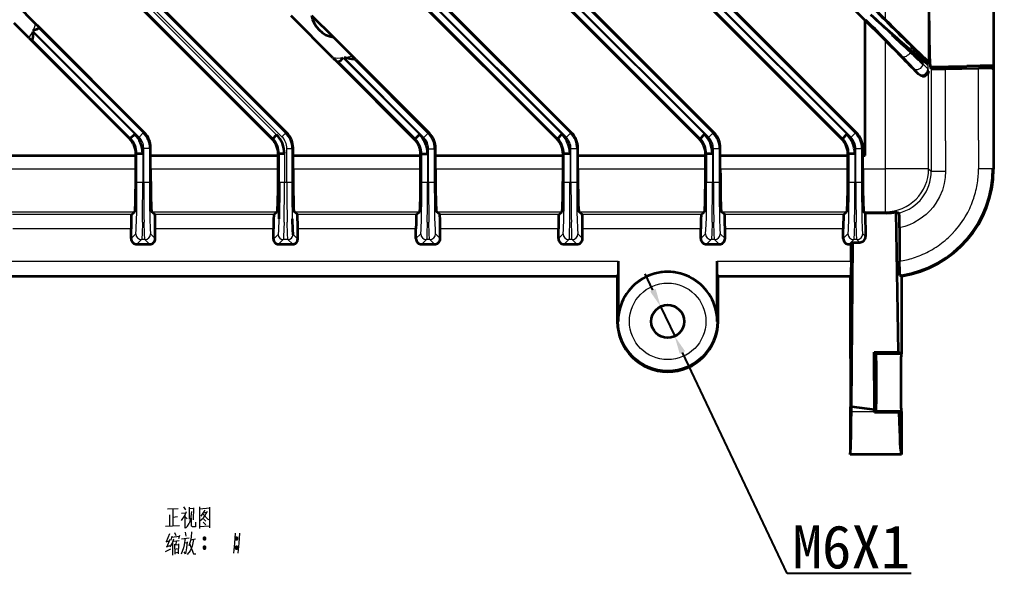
# Model space of a CAD drawing. Header units: millimetres. Extents: x -2350 to -557, y -483 to 312.
# Drawn here: x -2083.8 to -1948.4, y -155.7 to -78.4 of the extents above; entities that cross this region are included whole.
import ezdxf

# ---------------------------------------------------------------- set-up
doc = ezdxf.new("R2010")
doc.units = ezdxf.units.MM
doc.header["$LTSCALE"] = 0.5
doc.header["$PDSIZE"] = -1
doc.layers.get('0').update_dxf_attribs({"lineweight": 0})
doc.styles.get("Standard").update_dxf_attribs({"font": ''})
doc.styles.get('Standard').set_extended_font_data('FangSong_GB2312')
doc.dimstyles.new('副本ISO-25', dxfattribs={"dimtxt": 6, "dimasz": 2.5, "dimexe": 1.25, "dimexo": 0.625, "dimtad": 1, "dimtoh": 1, "dimdec": 1, "dimzin": 0, "dimdsep": 46, "dimtxsty": 'Standard', "dimcen": 0, "dimdle": 5, "dimclrd": 1, "dimclre": 1, "dimadec": 0, "dimazin": 0, "dimtfac": 1, "dimtdec": 1, "dimtmove": 0, "dimatfit": 3, "dimfxl": 0, "dimlwd": 25, "dimlwe": 25, "dimarcsym": 0})

# ---------------------------------------------------------------- blocks, each defined once
blk = doc.blocks.new('*D253')
at = {"color": 1, "lineweight": 25}
for p, q in [((-1995.76, -116.03), (-1996.83, -113.77)), ((-1994.69, -118.29), (-1992.73, -122.43)), ((-1977.09, -155.39), (-1991.65, -124.69)), ((-1959.87, -155.39), (-1977.09, -155.39))]:
    blk.add_line(p, q, dxfattribs=at)
at = {"color": 1}
for points in [[(-1996.14, -116.21), (-1995.38, -115.85), (-1994.69, -118.29)], [(-1991.28, -124.51), (-1992.03, -124.87), (-1992.73, -122.43)]]:
    blk.add_solid(points, dxfattribs=at)
at = {"layer": 'Defpoints', "color": 0}
for p in [(-1994.69, -118.29), (-1992.73, -122.43)]:
    blk.add_point(p, dxfattribs=at)
at = {"color": 0, "insert": (-1968.17, -151.73), "char_height": 6, "attachment_point": 5}
blk.add_mtext('M6X1', dxfattribs=at)

msp = doc.modelspace()

# ---------------------------------------------------------------- linework, layer by layer
at = {"color": 7, "lineweight": 35}
for p, q in [((-2048.728, -94.999), (-2161.581, 17.853)), ((-2159.738, 18.927), (-2046.665, -94.145)), ((-2007.065, -94.145), (-2119.492, 18.281)), ((-1967.465, -94.145), (-2079.892, 18.281)), ((-2009.128, -94.999), (-2121.555, 17.427)), ((-1969.528, -94.999), (-2081.955, 17.427)), ((-2080.758, -0.653), (-1987.265, -94.145)), ((-1989.328, -94.999), (-2081.492, -2.835)), ((-1978.553, -63.319), (-1963.426, -78.446)), ((-1963.426, -81.351), (-1979.196, -65.58)), ((-2066.465, -94.108), (-2081.038, -79.535)), ((-1968.158, -132.205), (-1967.972, -109.387)), ((-2126.708, -114.059), (-2000.708, -114.059))]:
    msp.add_line(p, q, dxfattribs=at)
at = {"color": 7, "lineweight": 13}
for p, q in [((-2048.562, -94.93), (-2161.389, 17.896)), ((-2160.894, 18.391), (-2048.068, -94.435)), ((-2047.326, -94.709), (-2160.36, 18.325)), ((-2159.865, 18.82), (-2046.831, -94.214)), ((-2120.825, 18.061), (-2008.399, -94.366)), ((-2007.795, -94.778), (-2120.221, 17.648)), ((-2119.655, 18.213), (-2007.229, -94.213)), ((-2081.225, 18.061), (-1968.799, -94.366)), ((-1968.195, -94.778), (-2080.621, 17.648)), ((-2080.055, 18.213), (-1967.629, -94.213)), ((-2008.965, -94.931), (-2121.391, 17.495)), ((-1969.365, -94.931), (-2081.791, 17.495)), ((-1987.995, -94.778), (-2081.565, -1.208)), ((-2080.934, -0.709), (-1987.429, -94.213)), ((-2081.608, -1.357), (-1988.599, -94.366)), ((-1989.165, -94.931), (-2081.536, -2.56)), ((-2081.226, -79.579), (-2066.629, -94.175)), ((-2082.004, -80.124), (-2067.799, -94.329)), ((-2067.195, -94.741), (-2081.942, -79.994)), ((-2126.83, -111.971), (-2000.586, -111.971)), ((-2126.796, -113.971), (-2000.62, -113.971))]:
    msp.add_line(p, q, dxfattribs=at)
at = {"color": 7, "lineweight": 13, "ltscale": 0.422377}
msp.add_line((-1963.426, -78.446), (-1963.426, -61.551), dxfattribs=at)
at = {"color": 7, "lineweight": 13, "ltscale": 0.468751}
msp.add_line((-1957.426, -84.587), (-1957.426, -65.837), dxfattribs=at)
at = {"color": 7, "lineweight": 35, "ltscale": 0.286425}
msp.add_line((-1948.408, -73.359), (-1948.408, -84.816), dxfattribs=at)
at = {"color": 7, "lineweight": 35, "ltscale": 0.095832}
msp.add_line((-2084.284, -76.289), (-2081.574, -78.999), dxfattribs=at)
at = {"color": 7, "lineweight": 35, "ltscale": 0.20556}
msp.add_line((-2040.235, -83.73), (-2046.049, -77.916), dxfattribs=at)
at = {"color": 7, "lineweight": 35, "ltscale": 0.107721}
msp.add_line((-2043.207, -77.841), (-2040.16, -80.888), dxfattribs=at)
at = {"color": 7, "lineweight": 35, "ltscale": 0.469762}
msp.add_line((-1966.258, -97.309), (-1966.258, -78.518), dxfattribs=at)
at = {"color": 7, "lineweight": 35, "ltscale": 0.072687}
msp.add_line((-2082.51, -80.98), (-2084.566, -78.924), dxfattribs=at)
at = {"color": 7, "lineweight": 35, "ltscale": 0.014179}
msp.add_line((-2081.173, -79.4), (-2081.574, -78.999), dxfattribs=at)
at = {"color": 7, "lineweight": 35, "ltscale": 0.004828}
msp.add_line((-2081.226, -79.579), (-2081.038, -79.535), dxfattribs=at)
at = {"color": 7, "lineweight": 35, "ltscale": 0.004771}
msp.add_line((-2081.038, -79.535), (-2081.173, -79.4), dxfattribs=at)
at = {"color": 7, "lineweight": 35, "ltscale": 0.012676}
msp.add_line((-2082.51, -80.98), (-2082.152, -81.339), dxfattribs=at)
at = {"color": 7, "lineweight": 35, "ltscale": 0.00636}
msp.add_line((-2082.052, -81.207), (-2082.03, -81.461), dxfattribs=at)
at = {"color": 7, "lineweight": 13, "ltscale": 0.483911}
msp.add_line((-2068.365, -94.894), (-2082.052, -81.207), dxfattribs=at)
at = {"color": 7, "lineweight": 35, "ltscale": 0.090963}
msp.add_line((-2040.16, -80.888), (-2037.587, -83.46), dxfattribs=at)
at = {"color": 7, "lineweight": 35, "ltscale": 0.004316}
msp.add_line((-2082.152, -81.339), (-2082.03, -81.461), dxfattribs=at)
at = {"color": 7, "lineweight": 35, "ltscale": 0.477349}
msp.add_line((-2068.528, -94.962), (-2082.03, -81.461), dxfattribs=at)
at = {"color": 7, "lineweight": 13, "ltscale": 0.444762}
msp.add_line((-1963.426, -99.141), (-1963.426, -81.351), dxfattribs=at)
at = {"color": 7, "lineweight": 35, "ltscale": 0.018866}
msp.add_line((-2040.235, -83.73), (-2039.701, -84.264), dxfattribs=at)
at = {"color": 7, "lineweight": 13, "ltscale": 0.377381}
msp.add_line((-2038.873, -83.729), (-2028.199, -94.403), dxfattribs=at)
at = {"color": 7, "lineweight": 13, "ltscale": 0.392678}
msp.add_line((-2027.595, -94.815), (-2038.701, -83.709), dxfattribs=at)
at = {"color": 7, "lineweight": 35, "ltscale": 0.013946}
msp.add_line((-2037.192, -83.855), (-2037.587, -83.46), dxfattribs=at)
at = {"color": 7, "lineweight": 35, "ltscale": 0.007696}
msp.add_line((-2037.06, -83.988), (-2037.36, -83.919), dxfattribs=at)
at = {"color": 7, "lineweight": 13, "ltscale": 0.365238}
msp.add_line((-2037.36, -83.919), (-2027.029, -94.25), dxfattribs=at)
at = {"color": 7, "lineweight": 35, "ltscale": 0.0047}
msp.add_line((-2037.06, -83.988), (-2037.192, -83.855), dxfattribs=at)
at = {"color": 7, "lineweight": 35, "ltscale": 0.006075}
msp.add_line((-2039.701, -84.264), (-2039.529, -84.435), dxfattribs=at)
at = {"color": 7, "lineweight": 35, "ltscale": 0.004439}
msp.add_line((-2039.462, -84.271), (-2039.529, -84.435), dxfattribs=at)
at = {"color": 7, "lineweight": 35, "ltscale": 0.374803}
msp.add_line((-2028.928, -95.036), (-2039.529, -84.435), dxfattribs=at)
at = {"color": 7, "lineweight": 13, "ltscale": 0.378217}
msp.add_line((-2028.765, -94.969), (-2039.462, -84.271), dxfattribs=at)
at = {"color": 7, "lineweight": 35, "ltscale": 0.360416}
msp.add_line((-2037.06, -83.988), (-2026.865, -94.182), dxfattribs=at)
at = {"color": 7, "lineweight": 13, "ltscale": 0.002496}
msp.add_line((-1957.766, -84.11), (-1957.69, -84.046), dxfattribs=at)
at = {"color": 7, "lineweight": 13, "ltscale": 0.003437}
msp.add_line((-1957.426, -84.587), (-1957.532, -84.676), dxfattribs=at)
at = {"color": 7, "lineweight": 13, "ltscale": 0.01582}
msp.add_line((-1957.532, -84.676), (-1957.532, -85.308), dxfattribs=at)
at = {"color": 7, "lineweight": 13, "ltscale": 0.008632}
msp.add_line((-1957.532, -85.308), (-1957.426, -85.637), dxfattribs=at)
at = {"color": 7, "lineweight": 35, "ltscale": 0.126545}
msp.add_line((-1957.196, -84.969), (-1952.135, -84.881), dxfattribs=at)
at = {"color": 7, "lineweight": 35, "ltscale": 0.007304}
msp.add_line((-1957.064, -85.23), (-1957.196, -84.969), dxfattribs=at)
at = {"color": 7, "lineweight": 13, "ltscale": 0.356828}
msp.add_line((-1957.064, -85.23), (-1957.064, -99.503), dxfattribs=at)
at = {"color": 7, "lineweight": 35, "ltscale": 0.114248}
msp.add_line((-1955.065, -85.264), (-1950.496, -85.184), dxfattribs=at)
at = {"color": 7, "lineweight": 13, "ltscale": 0.25}
for p, q in [((-1955.065, -95.264), (-1955.065, -85.264)), ((-1950.496, -95.184), (-1950.496, -85.184)), ((-1948.496, -85.218), (-1948.496, -95.218))]:
    msp.add_line(p, q, dxfattribs=at)
at = {"color": 7, "lineweight": 35, "ltscale": 0.093189}
msp.add_line((-1948.408, -84.816), (-1952.135, -84.881), dxfattribs=at)
at = {"color": 7, "lineweight": 35, "ltscale": 0.00488}
msp.add_line((-1948.496, -85.218), (-1948.408, -85.392), dxfattribs=at)
at = {"color": 7, "lineweight": 35, "ltscale": 0.014405}
msp.add_line((-1948.408, -84.816), (-1948.408, -85.392), dxfattribs=at)
at = {"color": 7, "lineweight": 13, "ltscale": 0.003227}
msp.add_line((-1958.858, -85.997), (-1958.897, -85.874), dxfattribs=at)
at = {"color": 7, "lineweight": 13, "ltscale": 0.337605}
msp.add_line((-1957.426, -99.141), (-1957.426, -85.637), dxfattribs=at)
at = {"color": 7, "lineweight": 35, "ltscale": 0.345775}
msp.add_line((-1948.408, -85.392), (-1948.408, -99.223), dxfattribs=at)
at = {"color": 7, "lineweight": 35, "ltscale": 0.019995}
for p, q in [((-2068.365, -94.894), (-2067.799, -94.329)), ((-2028.765, -94.969), (-2028.199, -94.403)), ((-1989.165, -94.931), (-1988.599, -94.366)), ((-1969.365, -94.931), (-1968.799, -94.366)), ((-2027.886, -97.089), (-2027.086, -97.089)), ((-2008.086, -97.052), (-2007.286, -97.052)), ((-1988.286, -97.052), (-1987.486, -97.052))]:
    msp.add_line(p, q, dxfattribs=at)
at = {"color": 7, "lineweight": 13, "ltscale": 0.019995}
for p, q in [((-2066.629, -94.175), (-2067.195, -94.741)), ((-2027.595, -94.815), (-2027.029, -94.25)), ((-2007.795, -94.778), (-2007.229, -94.213)), ((-1987.995, -94.778), (-1987.429, -94.213)), ((-1968.195, -94.778), (-1967.629, -94.213)), ((-2066.551, -96.296), (-2065.751, -96.296)), ((-2026.951, -96.371), (-2026.151, -96.371)), ((-1967.551, -96.334), (-1966.751, -96.334)), ((-2066.551, -100.998), (-2065.751, -100.998)), ((-2027.886, -100.998), (-2027.086, -100.998)), ((-2026.951, -100.998), (-2026.151, -100.998)), ((-2008.086, -100.998), (-2007.286, -100.998)), ((-1988.286, -100.998), (-1987.486, -100.998)), ((-1967.551, -100.998), (-1966.751, -100.998))]:
    msp.add_line(p, q, dxfattribs=at)
at = {"color": 7, "lineweight": 13, "ltscale": 0.004431}
for p, q in [((-2066.629, -94.175), (-2066.465, -94.108)), ((-2007.229, -94.213), (-2007.065, -94.145)), ((-1987.429, -94.213), (-1987.265, -94.145)), ((-1967.629, -94.213), (-1967.465, -94.145)), ((-2068.528, -94.962), (-2068.365, -94.894)), ((-2028.928, -95.036), (-2028.765, -94.969)), ((-2009.128, -94.999), (-2008.965, -94.931)), ((-1989.328, -94.999), (-1989.165, -94.931)), ((-1969.528, -94.999), (-1969.365, -94.931)), ((-2067.486, -97.015), (-2067.65, -97.083)), ((-2065.587, -96.228), (-2065.751, -96.296)), ((-2027.886, -97.089), (-2028.05, -97.157)), ((-2025.987, -96.303), (-2026.151, -96.371)), ((-2008.086, -97.052), (-2008.25, -97.12)), ((-2006.187, -96.266), (-2006.351, -96.334)), ((-1988.286, -97.052), (-1988.45, -97.12)), ((-1968.486, -97.052), (-1968.65, -97.12)), ((-1966.587, -96.266), (-1966.751, -96.334))]:
    msp.add_line(p, q, dxfattribs=at)
at = {"color": 7, "lineweight": 35, "ltscale": 0.017496}
for p, q in [((-2048.562, -94.93), (-2048.068, -94.435)), ((-2047.684, -97.051), (-2046.984, -97.051))]:
    msp.add_line(p, q, dxfattribs=at)
at = {"color": 7, "lineweight": 13, "ltscale": 0.017496}
for p, q in [((-2047.326, -94.709), (-2046.831, -94.214)), ((-2046.653, -96.335), (-2045.953, -96.335)), ((-2047.684, -100.998), (-2046.984, -100.998)), ((-2046.653, -100.998), (-2045.953, -100.998))]:
    msp.add_line(p, q, dxfattribs=at)
at = {"color": 7, "lineweight": 13, "ltscale": 0.004491}
for p, q in [((-2046.831, -94.214), (-2046.665, -94.145)), ((-2048.728, -94.999), (-2048.562, -94.93)), ((-2047.684, -97.051), (-2047.85, -97.12)), ((-2045.787, -96.266), (-2045.953, -96.335))]:
    msp.add_line(p, q, dxfattribs=at)
at = {"color": 7, "lineweight": 13, "ltscale": 0.00443}
msp.add_line((-2027.029, -94.25), (-2026.865, -94.182), dxfattribs=at)
at = {"color": 7, "lineweight": 35, "ltscale": 0.019994}
for p, q in [((-2008.965, -94.931), (-2008.399, -94.366)), ((-2067.486, -97.015), (-2066.686, -97.015)), ((-1968.486, -97.052), (-1967.686, -97.052))]:
    msp.add_line(p, q, dxfattribs=at)
at = {"color": 7, "lineweight": 13, "ltscale": 0.105985}
msp.add_line((-1955.065, -95.264), (-1955.065, -99.503), dxfattribs=at)
at = {"color": 7, "lineweight": 13, "ltscale": 0.09473}
msp.add_line((-1950.496, -95.184), (-1950.496, -98.973), dxfattribs=at)
at = {"color": 7, "lineweight": 13, "ltscale": 0.096288}
msp.add_line((-1948.496, -95.218), (-1948.496, -99.069), dxfattribs=at)
at = {"color": 7, "lineweight": 35, "ltscale": 0.443427}
msp.add_line((-2085.387, -97.309), (-2067.65, -97.309), dxfattribs=at)
at = {"color": 7, "lineweight": 35, "ltscale": 0.051462}
msp.add_line((-2067.65, -99.141), (-2067.65, -97.083), dxfattribs=at)
at = {"color": 7, "lineweight": 13, "ltscale": 0.099582}
for p, q in [((-2067.486, -100.998), (-2067.486, -97.015)), ((-2066.686, -97.015), (-2066.686, -100.998))]:
    msp.add_line(p, q, dxfattribs=at)
at = {"color": 7, "lineweight": 13, "ltscale": 0.117554}
for p, q in [((-2066.551, -100.998), (-2066.551, -96.296)), ((-2065.751, -96.296), (-2065.751, -100.998))]:
    msp.add_line(p, q, dxfattribs=at)
at = {"color": 7, "lineweight": 35, "ltscale": 0.072824}
msp.add_line((-2065.587, -99.141), (-2065.587, -96.228), dxfattribs=at)
at = {"color": 7, "lineweight": 35, "ltscale": 0.443425}
for p, q in [((-2065.587, -97.309), (-2047.85, -97.309)), ((-2045.787, -97.309), (-2028.05, -97.309)), ((-2025.987, -97.309), (-2008.25, -97.309)), ((-2006.187, -97.309), (-1988.45, -97.309)), ((-1986.387, -97.309), (-1968.65, -97.309))]:
    msp.add_line(p, q, dxfattribs=at)
at = {"color": 7, "lineweight": 35, "ltscale": 0.05054}
for p, q in [((-2047.85, -99.141), (-2047.85, -97.12)), ((-2008.25, -99.141), (-2008.25, -97.12)), ((-1988.45, -99.141), (-1988.45, -97.12)), ((-1968.65, -99.141), (-1968.65, -97.12))]:
    msp.add_line(p, q, dxfattribs=at)
at = {"color": 7, "lineweight": 13, "ltscale": 0.098684}
for p, q in [((-2047.684, -100.998), (-2047.684, -97.051)), ((-2046.984, -97.051), (-2046.984, -100.998))]:
    msp.add_line(p, q, dxfattribs=at)
at = {"color": 7, "lineweight": 13, "ltscale": 0.116594}
for p, q in [((-2046.653, -100.998), (-2046.653, -96.335)), ((-2045.953, -96.335), (-2045.953, -100.998))]:
    msp.add_line(p, q, dxfattribs=at)
at = {"color": 7, "lineweight": 35, "ltscale": 0.071887}
for p, q in [((-2045.787, -99.141), (-2045.787, -96.266)), ((-2006.187, -99.141), (-2006.187, -96.266)), ((-1986.387, -99.141), (-1986.387, -96.266)), ((-1966.587, -99.141), (-1966.587, -96.266))]:
    msp.add_line(p, q, dxfattribs=at)
at = {"color": 7, "lineweight": 35, "ltscale": 0.049603}
msp.add_line((-2028.05, -99.141), (-2028.05, -97.157), dxfattribs=at)
at = {"color": 7, "lineweight": 13, "ltscale": 0.097723}
for p, q in [((-2027.886, -100.998), (-2027.886, -97.089)), ((-2027.086, -97.089), (-2027.086, -100.998))]:
    msp.add_line(p, q, dxfattribs=at)
at = {"color": 7, "lineweight": 13, "ltscale": 0.115695}
for p, q in [((-2026.951, -100.998), (-2026.951, -96.371)), ((-2026.151, -96.371), (-2026.151, -100.998))]:
    msp.add_line(p, q, dxfattribs=at)
at = {"color": 7, "lineweight": 35, "ltscale": 0.070966}
msp.add_line((-2025.987, -99.141), (-2025.987, -96.303), dxfattribs=at)
at = {"color": 7, "lineweight": 13, "ltscale": 0.098661}
for p, q in [((-2008.086, -100.998), (-2008.086, -97.052)), ((-2007.286, -97.052), (-2007.286, -100.998)), ((-1988.286, -100.998), (-1988.286, -97.052)), ((-1987.486, -97.052), (-1987.486, -100.998)), ((-1968.486, -100.998), (-1968.486, -97.052)), ((-1967.686, -97.052), (-1967.686, -100.998))]:
    msp.add_line(p, q, dxfattribs=at)
at = {"color": 7, "lineweight": 13, "ltscale": 0.019994}
for p, q in [((-2007.15, -96.334), (-2006.351, -96.334)), ((-1987.351, -96.334), (-1986.551, -96.334)), ((-2067.486, -100.998), (-2066.686, -100.998)), ((-2007.15, -100.998), (-2006.351, -100.998)), ((-1987.351, -100.998), (-1986.551, -100.998)), ((-1968.486, -100.998), (-1967.686, -100.998))]:
    msp.add_line(p, q, dxfattribs=at)
at = {"color": 7, "lineweight": 13, "ltscale": 0.116617}
for p, q in [((-2007.15, -100.998), (-2007.15, -96.334)), ((-2006.351, -96.334), (-2006.351, -100.998)), ((-1987.351, -100.998), (-1987.351, -96.334)), ((-1986.551, -96.334), (-1986.551, -100.998)), ((-1967.551, -100.998), (-1967.551, -96.334)), ((-1966.751, -96.334), (-1966.751, -100.998))]:
    msp.add_line(p, q, dxfattribs=at)
at = {"color": 7, "lineweight": 13, "ltscale": 0.004432}
msp.add_line((-1986.387, -96.266), (-1986.551, -96.334), dxfattribs=at)
at = {"color": 7, "lineweight": 35, "ltscale": 0.008224}
msp.add_line((-1966.587, -97.309), (-1966.258, -97.309), dxfattribs=at)
at = {"color": 7, "lineweight": 13, "ltscale": 0.443427}
msp.add_line((-2085.387, -99.141), (-2067.65, -99.141), dxfattribs=at)
at = {"color": 7, "lineweight": 13, "ltscale": 0.443425}
for p, q in [((-2065.587, -99.141), (-2047.85, -99.141)), ((-2045.787, -99.141), (-2028.05, -99.141)), ((-2025.987, -99.141), (-2008.25, -99.141)), ((-2006.187, -99.141), (-1988.45, -99.141)), ((-1986.387, -99.141), (-1968.65, -99.141))]:
    msp.add_line(p, q, dxfattribs=at)
at = {"color": 7, "lineweight": 13, "ltscale": 0.079034}
msp.add_line((-1966.587, -99.141), (-1963.426, -99.141), dxfattribs=at)
at = {"color": 7, "lineweight": 13, "ltscale": 0.149977}
for p in [(-1963.426, -105.14), (-1957.426, -99.141)]:
    msp.add_line(p, (-1963.426, -99.141), dxfattribs=at)
at = {"color": 7, "lineweight": 13, "ltscale": 0.012799}
msp.add_line((-1957.426, -99.141), (-1957.064, -99.503), dxfattribs=at)
at = {"color": 7, "lineweight": 13, "ltscale": 0.049992}
msp.add_line((-1957.064, -99.503), (-1955.065, -99.503), dxfattribs=at)
at = {"color": 7, "lineweight": 13, "ltscale": 0.004379}
msp.add_line((-1950.496, -98.973), (-1950.496, -99.149), dxfattribs=at)
at = {"color": 7, "lineweight": 13, "ltscale": 0.049989}
msp.add_line((-1948.496, -99.149), (-1950.496, -99.149), dxfattribs=at)
at = {"color": 7, "lineweight": 13, "ltscale": 0.004428}
msp.add_line((-1948.496, -99.069), (-1948.408, -99.223), dxfattribs=at)
at = {"color": 7, "lineweight": 13, "ltscale": 0.003398}
for p, q in [((-2066.686, -100.998), (-2066.551, -100.998)), ((-2007.286, -100.998), (-2007.15, -100.998)), ((-1987.486, -100.998), (-1987.351, -100.998)), ((-1967.686, -100.998), (-1967.551, -100.998))]:
    msp.add_line(p, q, dxfattribs=at)
at = {"color": 7, "lineweight": 13, "ltscale": 0.008286}
msp.add_line((-2046.984, -100.998), (-2046.653, -100.998), dxfattribs=at)
at = {"color": 7, "lineweight": 13, "ltscale": 0.003397}
msp.add_line((-2027.086, -100.998), (-2026.951, -100.998), dxfattribs=at)
at = {"color": 7, "lineweight": 13, "ltscale": 0.436737}
for p, q in [((-2085.253, -105.14), (-2067.784, -105.14)), ((-2006.053, -105.14), (-1988.584, -105.14)), ((-1986.253, -105.14), (-1968.784, -105.14))]:
    msp.add_line(p, q, dxfattribs=at)
at = {"color": 7, "lineweight": 13, "ltscale": 0.413205}
for p, q in [((-2068.254, -105.502), (-2084.783, -105.502)), ((-1969.254, -105.502), (-1985.783, -105.502))]:
    msp.add_line(p, q, dxfattribs=at)
at = {"color": 7, "lineweight": 35, "ltscale": 0.014844}
for p, q in [((-2068.254, -105.502), (-2067.784, -105.14)), ((-2064.983, -105.502), (-2065.453, -105.14)), ((-2048.454, -105.502), (-2047.984, -105.14)), ((-2045.183, -105.502), (-2045.653, -105.14)), ((-2028.654, -105.502), (-2028.184, -105.14)), ((-2025.383, -105.502), (-2025.853, -105.14)), ((-2008.854, -105.502), (-2008.384, -105.14)), ((-2005.583, -105.502), (-2006.053, -105.14)), ((-1985.783, -105.502), (-1986.253, -105.14)), ((-1969.254, -105.502), (-1968.784, -105.14))]:
    msp.add_line(p, q, dxfattribs=at)
at = {"color": 7, "lineweight": 13, "ltscale": 0.436736}
for p, q in [((-2065.453, -105.14), (-2047.984, -105.14)), ((-2045.653, -105.14), (-2028.184, -105.14)), ((-2025.853, -105.14), (-2008.384, -105.14))]:
    msp.add_line(p, q, dxfattribs=at)
at = {"color": 7, "lineweight": 13, "ltscale": 0.413203}
for p, q in [((-2048.454, -105.502), (-2064.983, -105.502)), ((-2028.654, -105.502), (-2045.183, -105.502)), ((-2008.854, -105.502), (-2025.383, -105.502)), ((-1989.054, -105.502), (-2005.583, -105.502))]:
    msp.add_line(p, q, dxfattribs=at)
at = {"color": 7, "lineweight": 35, "ltscale": 0.014846}
msp.add_line((-1989.054, -105.502), (-1988.584, -105.14), dxfattribs=at)
at = {"color": 7, "lineweight": 13, "ltscale": 0.075691}
msp.add_line((-1966.453, -105.14), (-1963.426, -105.14), dxfattribs=at)
at = {"color": 7, "lineweight": 35, "ltscale": 0.00681}
msp.add_line((-1966.237, -105.307), (-1966.453, -105.14), dxfattribs=at)
at = {"color": 7, "lineweight": 35, "ltscale": 0.081839}
msp.add_line((-1966.237, -105.307), (-1966.208, -108.58), dxfattribs=at)
at = {"color": 7, "lineweight": 35, "ltscale": 0.074452}
msp.add_line((-1963.259, -105.307), (-1966.237, -105.307), dxfattribs=at)
at = {"color": 7, "lineweight": 13, "ltscale": 0.005882}
msp.add_line((-1963.426, -105.14), (-1963.259, -105.307), dxfattribs=at)
at = {"color": 7, "lineweight": 35, "ltscale": 0.486973}
msp.add_line((-1961.967, -105.165), (-1961.675, -124.642), dxfattribs=at)
at = {"color": 7, "lineweight": 13, "ltscale": 0.410974}
for p, q in [((-2068.299, -107.502), (-2084.738, -107.502)), ((-2048.499, -107.502), (-2064.938, -107.502)), ((-2028.699, -107.502), (-2045.138, -107.502)), ((-2008.899, -107.502), (-2025.338, -107.502)), ((-1989.099, -107.502), (-2005.538, -107.502)), ((-1969.299, -107.502), (-1985.738, -107.502))]:
    msp.add_line(p, q, dxfattribs=at)
at = {"color": 7, "lineweight": 35, "ltscale": 0.033686}
for p, q in [((-2068.299, -108.85), (-2068.299, -107.502)), ((-2064.938, -108.85), (-2064.938, -107.502)), ((-2028.699, -108.85), (-2028.699, -107.502)), ((-2025.338, -108.85), (-2025.338, -107.502)), ((-2008.899, -108.85), (-2008.899, -107.502)), ((-2005.538, -108.85), (-2005.538, -107.502)), ((-1989.099, -108.85), (-1989.099, -107.502)), ((-1985.738, -108.85), (-1985.738, -107.502)), ((-1969.299, -108.85), (-1969.299, -107.502))]:
    msp.add_line(p, q, dxfattribs=at)
at = {"color": 7, "lineweight": 13, "ltscale": 0.02309}
for p, q in [((-2068.299, -108.85), (-2067.646, -108.197)), ((-2065.591, -108.197), (-2064.938, -108.85)), ((-2048.499, -108.95), (-2047.846, -108.296)), ((-2045.791, -108.296), (-2045.138, -108.95)), ((-2008.899, -108.85), (-2008.246, -108.197)), ((-2006.191, -108.197), (-2005.538, -108.85)), ((-1989.099, -108.85), (-1988.446, -108.197)), ((-1986.391, -108.197), (-1985.738, -108.85)), ((-1969.299, -108.85), (-1968.646, -108.197)), ((-2066.846, -108.996), (-2067.499, -109.649)), ((-2065.738, -109.649), (-2066.391, -108.996)), ((-2047.146, -108.996), (-2047.799, -109.649)), ((-2026.138, -109.649), (-2026.791, -108.996)), ((-2006.338, -109.649), (-2006.991, -108.996)), ((-1987.646, -108.996), (-1988.299, -109.649)), ((-1986.538, -109.649), (-1987.191, -108.996)), ((-1967.846, -108.996), (-1968.499, -109.649))]:
    msp.add_line(p, q, dxfattribs=at)
at = {"color": 7, "lineweight": 35, "ltscale": 0.036185}
for p, q in [((-2048.499, -108.95), (-2048.499, -107.502)), ((-2045.138, -108.95), (-2045.138, -107.502))]:
    msp.add_line(p, q, dxfattribs=at)
at = {"color": 7, "lineweight": 13, "ltscale": 0.023091}
for p, q in [((-2028.699, -108.85), (-2028.046, -108.197)), ((-2025.991, -108.197), (-2025.338, -108.85)), ((-2045.838, -109.649), (-2046.491, -108.996)), ((-2027.246, -108.996), (-2027.899, -109.649)), ((-2007.446, -108.996), (-2008.099, -109.649))]:
    msp.add_line(p, q, dxfattribs=at)
at = {"color": 7, "lineweight": 13, "ltscale": 0.013557}
msp.add_line((-1966.591, -108.197), (-1966.208, -108.58), dxfattribs=at)
at = {"color": 7, "lineweight": 35, "ltscale": 0.116154}
msp.add_line((-1961.471, -107.342), (-1961.471, -111.988), dxfattribs=at)
at = {"color": 7, "lineweight": 35, "ltscale": 0.044035}
for p, q in [((-2067.499, -109.649), (-2065.738, -109.649)), ((-1988.299, -109.649), (-1986.538, -109.649))]:
    msp.add_line(p, q, dxfattribs=at)
at = {"color": 7, "lineweight": 13, "ltscale": 0.011382}
for p, q in [((-2066.391, -108.996), (-2066.846, -108.996)), ((-2026.791, -108.996), (-2027.246, -108.996)), ((-2006.991, -108.996), (-2007.446, -108.996)), ((-1987.191, -108.996), (-1987.646, -108.996)), ((-1967.391, -108.996), (-1967.846, -108.996))]:
    msp.add_line(p, q, dxfattribs=at)
at = {"color": 7, "lineweight": 35, "ltscale": 0.049036}
msp.add_line((-2047.799, -109.649), (-2045.838, -109.649), dxfattribs=at)
at = {"color": 7, "lineweight": 13, "ltscale": 0.01638}
msp.add_line((-2046.491, -108.996), (-2047.146, -108.996), dxfattribs=at)
at = {"color": 7, "lineweight": 35, "ltscale": 0.044037}
for p, q in [((-2027.899, -109.649), (-2026.138, -109.649)), ((-2008.099, -109.649), (-2006.338, -109.649))]:
    msp.add_line(p, q, dxfattribs=at)
at = {"color": 7, "lineweight": 35, "ltscale": 0.00728}
msp.add_line((-1968.499, -109.649), (-1968.208, -109.649), dxfattribs=at)
at = {"color": 7, "lineweight": 35, "ltscale": 0.008832}
msp.add_line((-1967.972, -109.387), (-1968.208, -109.649), dxfattribs=at)
at = {"color": 7, "lineweight": 35, "ltscale": 0.05805}
msp.add_line((-1968.208, -111.971), (-1968.208, -109.649), dxfattribs=at)
at = {"color": 7, "lineweight": 35, "ltscale": 0.024286}
msp.add_line((-1967.972, -109.387), (-1967, -109.387), dxfattribs=at)
at = {"color": 7, "lineweight": 13, "ltscale": 0.013811}
msp.add_line((-1967, -109.387), (-1967.391, -108.996), dxfattribs=at)
at = {"color": 7, "lineweight": 35, "ltscale": 0.209689}
for p, q in [((-2000.586, -111.971), (-2000.586, -120.359)), ((-1986.83, -120.359), (-1986.83, -111.971))]:
    msp.add_line(p, q, dxfattribs=at)
at = {"color": 7, "lineweight": 13, "ltscale": 0.465555}
msp.add_line((-1986.83, -111.971), (-1968.208, -111.971), dxfattribs=at)
at = {"color": 7, "lineweight": 35, "ltscale": 0.003107}
for p, q in [((-2000.708, -114.059), (-2000.62, -113.971)), ((-1986.708, -114.059), (-1986.796, -113.971))]:
    msp.add_line(p, q, dxfattribs=at)
at = {"color": 7, "lineweight": 35, "ltscale": 0.1575}
for p, q in [((-2000.708, -114.059), (-2000.708, -120.359)), ((-1986.708, -120.359), (-1986.708, -114.059))]:
    msp.add_line(p, q, dxfattribs=at)
at = {"color": 7, "lineweight": 13, "ltscale": 0.463693}
msp.add_line((-1986.796, -113.971), (-1968.248, -113.971), dxfattribs=at)
at = {"color": 7, "lineweight": 35, "ltscale": 0.458926}
msp.add_line((-1986.708, -114.059), (-1968.351, -114.059), dxfattribs=at)
at = {"color": 7, "lineweight": 35, "ltscale": 0.003381}
msp.add_line((-1968.351, -114.059), (-1968.248, -113.971), dxfattribs=at)
at = {"color": 7, "lineweight": 35, "ltscale": 0.12}
for p, q in [((-1968.351, -114.059), (-1968.351, -118.859)), ((-1961.208, -114.059), (-1961.208, -118.859))]:
    msp.add_line(p, q, dxfattribs=at)
at = {"color": 7, "lineweight": 35, "ltscale": 0.005565}
msp.add_line((-1961.41, -113.965), (-1961.208, -114.059), dxfattribs=at)
at = {"color": 7, "lineweight": 35, "ltscale": 0.002197}
msp.add_line((-1961.208, -113.971), (-1961.208, -114.059), dxfattribs=at)
at = {"color": 7, "lineweight": 35, "ltscale": 0.15}
for p, q in [((-1968.351, -118.859), (-1968.351, -124.859)), ((-1961.208, -118.859), (-1961.208, -124.859)), ((-1968.351, -132.859), (-1968.351, -138.859)), ((-1961.208, -132.859), (-1961.208, -138.859))]:
    msp.add_line(p, q, dxfattribs=at)
at = {"color": 7, "lineweight": 13, "ltscale": 0.003055}
for p, q in [((-2000.708, -120.359), (-2000.586, -120.359)), ((-1986.708, -120.359), (-1986.83, -120.359))]:
    msp.add_line(p, q, dxfattribs=at)
at = {"color": 7, "lineweight": 35, "ltscale": 0.001021}
for p, q in [((-1968.31, -124.859), (-1968.351, -124.859)), ((-1968.351, -132.859), (-1968.31, -132.859))]:
    msp.add_line(p, q, dxfattribs=at)
at = {"color": 7, "lineweight": 35, "ltscale": 0.199073}
msp.add_line((-1964.942, -132.604), (-1964.997, -124.641), dxfattribs=at)
at = {"color": 7, "lineweight": 35, "ltscale": 0.007689}
msp.add_line((-1964.78, -124.859), (-1964.997, -124.641), dxfattribs=at)
at = {"color": 7, "lineweight": 35, "ltscale": 0.083049}
msp.add_line((-1964.997, -124.641), (-1961.675, -124.642), dxfattribs=at)
at = {"color": 7, "lineweight": 35, "ltscale": 0.000872803}
for p, q in [((-1964.78, -124.859), (-1964.814, -124.859)), ((-1964.814, -132.859), (-1964.78, -132.859))]:
    msp.add_line(p, q, dxfattribs=at)
at = {"color": 7, "lineweight": 35, "ltscale": 0.089285}
for p, q in [((-1961.208, -124.859), (-1964.779, -124.859)), ((-1961.208, -132.859), (-1964.779, -132.859))]:
    msp.add_line(p, q, dxfattribs=at)
at = {"color": 7, "lineweight": 35, "ltscale": 0.012877}
msp.add_line((-1961.208, -124.859), (-1961.675, -124.642), dxfattribs=at)
at = {"color": 7, "lineweight": 35, "ltscale": 0.018497}
msp.add_line((-1968.165, -132.945), (-1968.158, -132.205), dxfattribs=at)
at = {"color": 7, "lineweight": 35, "ltscale": 0.081022}
msp.add_line((-1968.158, -132.205), (-1964.942, -132.604), dxfattribs=at)
at = {"color": 7, "lineweight": 35, "ltscale": 0.008524}
msp.add_line((-1964.939, -132.945), (-1964.942, -132.604), dxfattribs=at)
at = {"color": 7, "lineweight": 13, "ltscale": 0.080643}
msp.add_line((-1964.939, -132.945), (-1968.165, -132.945), dxfattribs=at)
at = {"color": 7, "lineweight": 35, "ltscale": 0.005613}
msp.add_line((-1964.78, -132.859), (-1964.938, -133.018), dxfattribs=at)
at = {"color": 7, "lineweight": 35, "ltscale": 0.001814}
msp.add_line((-1964.938, -133.018), (-1964.938, -132.945), dxfattribs=at)
at = {"color": 7, "lineweight": 35, "ltscale": 0.084721}
msp.add_line((-1961.549, -133.018), (-1964.938, -133.018), dxfattribs=at)
at = {"color": 7, "lineweight": 35, "ltscale": 0.009413}
msp.add_line((-1961.549, -133.018), (-1961.208, -132.859), dxfattribs=at)
at = {"color": 7, "lineweight": 35, "ltscale": 0.178574}
msp.add_line((-1961.208, -138.859), (-1968.351, -138.859), dxfattribs=at)
at = {"color": 7, "lineweight": 35}
for points in [[(-2081.254, -79.639), (-2081.291, -79.69), (-2081.432, -79.785), (-2081.589, -79.859), (-2081.942, -79.994)], [(-2082.004, -80.124), (-2081.975, -80.822), (-2082.001, -81.098), (-2082.021, -81.149)], [(-1959.918, -82.118), (-1958.364, -83.601), (-1957.873, -84.039), (-1957.782, -84.106), (-1957.773, -84.11), (-1957.769, -84.111), (-1957.766, -84.11)], [(-2038.873, -83.729), (-2039.079, -84.023), (-2039.187, -84.148), (-2039.318, -84.246), (-2039.382, -84.263)], [(-2037.432, -83.936), (-2037.484, -83.942), (-2037.621, -83.937), (-2037.875, -83.9), (-2038.701, -83.709)], [(-1957.532, -84.676), (-1957.535, -84.676), (-1957.537, -84.676), (-1957.545, -84.674), (-1957.611, -84.632), (-1958.101, -84.244), (-1959.923, -82.684)], [(-1958.278, -86.291), (-1958.575, -86.208), (-1958.858, -85.997)], [(-1957.426, -85.637), (-1957.51, -85.906), (-1957.697, -86.117), (-1957.808, -86.188)], [(-1961.471, -107.342), (-1961.497, -105.794), (-1961.519, -105.439), (-1961.536, -105.324), (-1961.541, -105.31), (-1961.543, -105.308), (-1961.544, -105.307)], [(-2045.906, -106.101), (-2045.854, -107.683), (-2045.816, -108.185), (-2045.8, -108.278), (-2045.794, -108.293), (-2045.791, -108.296)], [(-2000.586, -111.971), (-2000.603, -113.681), (-2000.614, -113.931), (-2000.618, -113.963), (-2000.619, -113.97), (-2000.62, -113.971)], [(-1986.796, -113.971), (-1986.797, -113.97), (-1986.798, -113.964), (-1986.803, -113.92), (-1986.816, -113.562), (-1986.83, -111.971)], [(-1968.208, -111.971), (-1968.228, -113.681), (-1968.241, -113.931), (-1968.245, -113.963), (-1968.247, -113.97), (-1968.248, -113.971)], [(-1961.41, -113.965), (-1961.444, -113.526), (-1961.471, -111.988)]]:
    msp.add_lwpolyline(points, dxfattribs=at)
at = {"color": 7, "lineweight": 13}
for points in [[(-1958.897, -85.874), (-1958.902, -85.863), (-1958.922, -85.831), (-1959.048, -85.673), (-1959.481, -85.19)], [(-1955.065, -99.503), (-1955.111, -100.367), (-1955.251, -101.219), (-1955.51, -102.133), (-1955.902, -103.066), (-1956.411, -103.944), (-1956.815, -104.497), (-1957.27, -105.017), (-1957.772, -105.5), (-1958.586, -106.131), (-1959.472, -106.651), (-1960.09, -106.929), (-1960.742, -107.158), (-1961.471, -107.342)], [(-2067.646, -108.197), (-2067.644, -108.194), (-2067.64, -108.185), (-2067.629, -108.139), (-2067.586, -107.633), (-2067.533, -106.031)], [(-2066.733, -106.591), (-2066.78, -108.224), (-2066.81, -108.75), (-2066.834, -108.959), (-2066.842, -108.989), (-2066.846, -108.996)], [(-2066.391, -108.996), (-2066.393, -108.992), (-2066.399, -108.979), (-2066.413, -108.89), (-2066.454, -108.25), (-2066.5, -106.591)], [(-2065.704, -106.031), (-2065.653, -107.589), (-2065.616, -108.086), (-2065.599, -108.179), (-2065.594, -108.193), (-2065.591, -108.197)], [(-2047.846, -108.296), (-2047.844, -108.294), (-2047.84, -108.285), (-2047.829, -108.239), (-2047.785, -107.726), (-2047.731, -106.101)], [(-2047.036, -106.591), (-2047.097, -108.552), (-2047.129, -108.932), (-2047.14, -108.985), (-2047.144, -108.994), (-2047.146, -108.996)], [(-2046.491, -108.996), (-2046.493, -108.992), (-2046.499, -108.979), (-2046.514, -108.891), (-2046.556, -108.262), (-2046.606, -106.591)], [(-2028.046, -108.197), (-2028.044, -108.194), (-2028.04, -108.185), (-2028.029, -108.139), (-2027.986, -107.633), (-2027.933, -106.031)], [(-2027.133, -106.591), (-2027.18, -108.224), (-2027.21, -108.75), (-2027.234, -108.959), (-2027.242, -108.989), (-2027.246, -108.996)], [(-2026.791, -108.996), (-2026.793, -108.992), (-2026.799, -108.979), (-2026.814, -108.89), (-2026.854, -108.25), (-2026.9, -106.591)], [(-2026.104, -106.031), (-2026.053, -107.589), (-2026.016, -108.086), (-2025.999, -108.179), (-2025.994, -108.193), (-2025.991, -108.197)], [(-2008.246, -108.197), (-2008.244, -108.194), (-2008.24, -108.185), (-2008.229, -108.139), (-2008.186, -107.633), (-2008.133, -106.031)], [(-2007.333, -106.591), (-2007.38, -108.224), (-2007.41, -108.75), (-2007.434, -108.959), (-2007.442, -108.989), (-2007.446, -108.996)], [(-2006.991, -108.996), (-2006.993, -108.992), (-2006.999, -108.979), (-2007.014, -108.89), (-2007.054, -108.25), (-2007.1, -106.591)], [(-2006.304, -106.031), (-2006.253, -107.589), (-2006.216, -108.086), (-2006.199, -108.179), (-2006.194, -108.193), (-2006.191, -108.197)], [(-1988.446, -108.197), (-1988.444, -108.194), (-1988.44, -108.185), (-1988.429, -108.139), (-1988.386, -107.633), (-1988.333, -106.031)], [(-1987.533, -106.591), (-1987.58, -108.224), (-1987.61, -108.75), (-1987.634, -108.959), (-1987.642, -108.989), (-1987.646, -108.996)], [(-1987.191, -108.996), (-1987.193, -108.992), (-1987.199, -108.979), (-1987.213, -108.89), (-1987.254, -108.25), (-1987.3, -106.591)], [(-1986.504, -106.031), (-1986.453, -107.589), (-1986.416, -108.086), (-1986.399, -108.179), (-1986.394, -108.193), (-1986.391, -108.197)], [(-1968.646, -108.197), (-1968.644, -108.194), (-1968.64, -108.185), (-1968.629, -108.139), (-1968.586, -107.633), (-1968.533, -106.031)], [(-1967.733, -106.591), (-1967.78, -108.224), (-1967.81, -108.75), (-1967.834, -108.959), (-1967.842, -108.989), (-1967.846, -108.996)], [(-1967.391, -108.996), (-1967.393, -108.992), (-1967.398, -108.979), (-1967.414, -108.891), (-1967.455, -108.262), (-1967.504, -106.591)], [(-1966.704, -106.031), (-1966.653, -107.589), (-1966.616, -108.086), (-1966.599, -108.179), (-1966.594, -108.193), (-1966.591, -108.197)], [(-2061.013, -146.139), (-2060.733, -146.559)], [(-2060.243, -146.174), (-2060.243, -147.854)], [(-2059.648, -147.924), (-2059.578, -146.244)], [(-2058.808, -146.139), (-2058.808, -147.609), (-2058.808, -149.114)], [(-2058.808, -146.174), (-2058.808, -147.574), (-2058.808, -148.974)], [(-2057.373, -148.939), (-2057.373, -147.574), (-2057.338, -146.174)], [(-2063.253, -146.419), (-2061.748, -146.349)], [(-2062.973, -147.224), (-2062.973, -148.799)], [(-2062.483, -146.419), (-2062.483, -147.574), (-2062.483, -148.764)], [(-2062.483, -147.539), (-2061.853, -147.469)], [(-2060.663, -146.804), (-2060.838, -147.294), (-2061.328, -148.029)], [(-2061.293, -147.014), (-2060.733, -146.944)], [(-2060.838, -147.294), (-2060.838, -149.079)], [(-2060.838, -147.469), (-2060.523, -147.784)], [(-2059.578, -146.349), (-2060.243, -146.419)], [(-2059.928, -146.769), (-2060.033, -147.819)], [(-2057.338, -146.314), (-2058.808, -146.454)], [(-2058.038, -146.594), (-2058.598, -147.399)], [(-2058.283, -147.154), (-2057.583, -147.889)], [(-2058.248, -146.944), (-2057.793, -146.874)], [(-2058.248, -147.644), (-2058.038, -147.364)], [(-2058.038, -147.364), (-2057.688, -146.734)], [(-2063.533, -148.834), (-2061.573, -148.729)], [(-2060.733, -149.079), (-2060.453, -148.799)], [(-2060.453, -148.799), (-2060.208, -148.449)], [(-2060.033, -147.819), (-2060.208, -148.449)], [(-2059.893, -148.799), (-2059.893, -147.714)], [(-2059.753, -148.904), (-2059.893, -148.799)], [(-2059.333, -148.904), (-2059.753, -148.904)], [(-2059.333, -148.274), (-2059.333, -148.904)], [(-2058.808, -148.869), (-2057.443, -148.764)], [(-2058.738, -148.064), (-2058.248, -147.644)], [(-2058.283, -148.239), (-2057.933, -148.624)], [(-2058.178, -147.854), (-2057.933, -148.134)], [(-2057.583, -147.889), (-2057.408, -147.854)], [(-2057.373, -149.044), (-2057.373, -148.939), (-2057.443, -148.764)], [(-2062.973, -149.884), (-2063.428, -150.969)], [(-2062.658, -150.199), (-2062.763, -150.759)], [(-2062.658, -150.339), (-2061.608, -150.199)], [(-2062.273, -149.709), (-2062.098, -150.094)], [(-2061.573, -150.094), (-2061.713, -150.549)], [(-2060.803, -149.639), (-2060.698, -150.199)], [(-2059.893, -149.604), (-2059.963, -150.339)], [(-2053.838, -149.779), (-2053.943, -151.179), (-2054.048, -152.579)], [(-2053.243, -149.779), (-2053.348, -151.179), (-2053.453, -152.579)], [(-2063.043, -150.899), (-2063.463, -151.039)], [(-2063.393, -151.669), (-2062.868, -151.494)], [(-2062.903, -150.654), (-2063.358, -151.669)], [(-2062.588, -151.179), (-2062.903, -151.669)], [(-2062.413, -150.619), (-2062.588, -151.179)], [(-2062.553, -151.109), (-2062.553, -152.824)], [(-2062.343, -150.899), (-2061.643, -150.794)], [(-2062.273, -151.319), (-2062.238, -152.719)], [(-2062.273, -151.424), (-2061.748, -151.354)], [(-2062.028, -150.864), (-2062.098, -151.424)], [(-2061.713, -151.249), (-2061.783, -152.649)], [(-2060.803, -150.479), (-2060.908, -151.389), (-2061.013, -151.809), (-2061.328, -152.684)], [(-2061.293, -150.549), (-2060.243, -150.409)], [(-2060.488, -150.969), (-2060.593, -151.809), (-2060.733, -152.649), (-2060.943, -152.369)], [(-2060.873, -151.144), (-2060.488, -151.074)], [(-2060.103, -150.969), (-2060.278, -151.529)], [(-2060.173, -151.214), (-2059.613, -152.649)], [(-2059.963, -150.339), (-2060.103, -150.969)], [(-2059.823, -151.599), (-2060.103, -152.229)], [(-2060.033, -150.724), (-2059.333, -150.584)], [(-2059.613, -150.654), (-2059.823, -151.599)], [(-2058.283, -150.514), (-2057.898, -150.514)], [(-2058.248, -150.409), (-2057.933, -150.409)], [(-2058.248, -150.654), (-2057.933, -150.654)], [(-2053.838, -150.514), (-2053.453, -150.514)], [(-2053.803, -150.409), (-2053.488, -150.409)], [(-2053.803, -150.654), (-2053.488, -150.654)], [(-2063.498, -152.334), (-2062.798, -151.949)], [(-2062.238, -151.984), (-2061.853, -151.914)], [(-2061.783, -152.474), (-2062.203, -152.544)], [(-2060.103, -152.229), (-2060.488, -152.754)], [(-2059.613, -152.649), (-2059.298, -152.649)], [(-2058.283, -151.774), (-2057.898, -151.774)], [(-2058.248, -151.669), (-2057.933, -151.669)], [(-2058.248, -151.914), (-2057.933, -151.914)], [(-2053.838, -151.774), (-2053.453, -151.774)], [(-2053.803, -151.669), (-2053.488, -151.669)], [(-2053.803, -151.914), (-2053.488, -151.914)]]:
    msp.add_lwpolyline(points, dxfattribs=at)
for points in [[(-2058.178, -150.724), (-2058.003, -150.724), (-2057.898, -150.619), (-2057.898, -150.444), (-2058.003, -150.339), (-2058.178, -150.339), (-2058.283, -150.444), (-2058.283, -150.619)], [(-2058.178, -151.984), (-2058.003, -151.984), (-2057.898, -151.879), (-2057.898, -151.704), (-2058.003, -151.599), (-2058.178, -151.599), (-2058.283, -151.704), (-2058.283, -151.879)], [(-2053.733, -150.724), (-2053.558, -150.724), (-2053.453, -150.619), (-2053.453, -150.444), (-2053.558, -150.339), (-2053.733, -150.339), (-2053.838, -150.444), (-2053.838, -150.619)], [(-2053.733, -151.984), (-2053.558, -151.984), (-2053.453, -151.879), (-2053.453, -151.704), (-2053.558, -151.599), (-2053.733, -151.599), (-2053.838, -151.704), (-2053.838, -151.879)]]:
    msp.add_lwpolyline(points, close=True, dxfattribs=at)
for radius in [6.816, 5.316]:
    msp.add_circle((-1993.708, -120.359), radius, dxfattribs=at)
at = {"color": 7, "lineweight": 35}
msp.add_circle((-1993.708, -120.359), 2.291, dxfattribs=at)
at = {"color": 7, "lineweight": 13}
for centre, radius, start, end in [((-1629.34, 257.757), 474.129, 224.93756, 225.79438), ((-2269.025, -382.001), 428.872, 44.10148, 45.06221), ((-2335.285, -488.734), 552.763, 47.59249, 48.01614), ((-2087.858, -77.239), 6.526, 335.03023, 344.35099), ((-2087.858, -77.239), 7.026, 340.02618, 342.08333), ((-2087.858, -77.239), 6.526, 325.02339, 333.76532), ((-2087.858, -77.239), 7.026, 324.30369, 326.1817), ((-2039.558, -77.239), 6.526, 264.04636, 276.02405), ((-2039.558, -77.239), 6.526, 277.54264, 287.57879), ((-2039.558, -77.239), 7.026, 287.61175, 289.67425), ((-2036.792, -157.024), 105.533, 42.89698, 44.13454), ((-2039.558, -77.239), 7.026, 268.83125, 271.4388), ((-1958.333, -85.307), 0.8, 225.09208, 359.9391), ((-2068.75, -96.296), 2.2, 0.00246, 44.99684), ((-2068.771, -96.305), 3.02, 0.16475, 44.83525), ((-2048.952, -96.335), 2.3, 0.00239, 44.99691), ((-2048.952, -96.335), 3, 0.0027, 44.9973), ((-2029.171, -96.379), 3.02, 0.16475, 44.83525), ((-2009.35, -96.334), 2.2, 0.00246, 44.99684), ((-2009.371, -96.342), 3.02, 0.16475, 44.83525), ((-1989.55, -96.334), 2.199, 359.9995, 45.00047), ((-1989.571, -96.342), 3.02, 0.16475, 44.83525), ((-1969.75, -96.334), 2.2, 0.00246, 44.99684), ((-1969.771, -96.342), 3.02, 0.16475, 44.83525), ((-2070.505, -97.023), 3.02, 0.15767, 44.84233), ((-2050.703, -97.059), 3.02, 0.15811, 44.84189), ((-2030.905, -97.098), 3.02, 0.15767, 44.84233), ((-2029.15, -96.371), 2.199, 359.9995, 45.00047), ((-2011.106, -97.06), 3.02, 0.15767, 44.84233), ((-1991.306, -97.06), 3.02, 0.15767, 44.84233), ((-1971.505, -97.06), 3.02, 0.15767, 44.84233), ((-1963.062, -99.505), 5.998, 284.6603, 0.01279), ((-1963.268, -99.17), 12.772, 351.35131, 0.09518), ((-2309.548, -101.345), 242.061, 358.89069, 0.08209), ((-2369.851, -101.347), 303.164, 359.00888, 0.06584), ((-1754.533, -100.987), 312.018, 180.00209, 181.02906), ((-1823.087, -101.342), 242.663, 179.91875, 181.10721), ((-2354.956, -100.985), 307.972, 358.95714, 359.9976), ((-1747.64, -101.347), 299.012, 179.93325, 181.00488), ((-1799.991, -101.348), 245.961, 179.91859, 181.1074), ((-2269.948, -101.345), 242.061, 358.89069, 0.08209), ((-2330.251, -101.347), 303.164, 359.00888, 0.06584), ((-1714.933, -100.987), 312.018, 180.00209, 181.02906), ((-1783.487, -101.342), 242.663, 179.91875, 181.10721), ((-2250.148, -101.345), 242.061, 358.89069, 0.08209), ((-2310.451, -101.347), 303.164, 359.00888, 0.06584), ((-1695.133, -100.987), 312.018, 180.00209, 181.02906), ((-1763.687, -101.342), 242.663, 179.91875, 181.10721), ((-2230.348, -101.345), 242.061, 358.89069, 0.08209), ((-2290.651, -101.347), 303.164, 359.00888, 0.06584), ((-1675.31, -100.987), 312.041, 180.00213, 181.02902), ((-1743.887, -101.342), 242.663, 179.91875, 181.10721), ((-2210.548, -101.345), 242.061, 358.89069, 0.08209), ((-2270.851, -101.347), 303.164, 359.00888, 0.06584), ((-1664.386, -101.347), 303.164, 179.93416, 180.99112), ((-1724.087, -101.342), 242.663, 179.91875, 181.10721), ((-1963.758, -99.077), 13.271, 341.64729, 351.2738), ((-1963.445, -99.175), 12.943, 330.8706, 341.62208), ((-1963.503, -99.138), 13.011, 316.95094, 330.85143), ((-2027.246, -108.196), 0.8, 180.03609, 269.96391), ((-1987.646, -108.196), 0.8, 180.03609, 269.96391), ((-1963.465, -99.182), 12.954, 314.183, 316.98257), ((-1963.444, -99.214), 12.917, 297.71988, 308.59726), ((-1963.465, -99.185), 12.952, 308.58859, 314.18959), ((-1963.653, -98.797), 13.383, 292.68625, 297.68124), ((-1963.55, -98.796), 13.355, 278.95685, 283.13281), ((-1963.375, -99.594), 12.538, 283.18328, 287.88547), ((-1963.507, -99.17), 12.982, 287.8658, 292.72773)]:
    msp.add_arc(centre, radius, start, end, dxfattribs=at)
at = {"color": 7, "lineweight": 35}
for centre, radius, start, end in [((-2039.558, -77.239), 3.698, 189.36611, 260.63388), ((-1546.634, 387.667), 626.135, 228.008507, 228.380206), ((-2080.942, -79.745), 0.33, 149.58852, 161.19824), ((-2081.738, -81.343), 0.342, 145.69217, 156.69304), ((-2198.17, -338.868), 349.636, 47.04566, 47.62053), ((-1710.061, 203.455), 379.877, 228.35336, 228.87183), ((-2037.286, -84.391), 0.478, 98.87365, 107.78522), ((-2035.812, -164.778), 111.586, 45.91567, 47.14934), ((-2039.378, -84.738), 0.475, 90.40938, 100.20603), ((-1958.206, -84.633), 0.782, 3.32694, 48.62328), ((-1958.236, -85.371), 0.922, 267.56945, 297.61176), ((-2070.486, -97.015), 3.8, 0.00338, 44.99738), ((-2068.586, -96.228), 2.999, 359.99948, 45.00052), ((-2050.683, -97.051), 3.699, 359.99958, 45.00047), ((-2048.786, -96.266), 2.999, 359.99947, 45.00053), ((-2030.885, -97.089), 3.799, 359.99957, 45.00048), ((-2028.986, -96.303), 2.999, 359.99947, 45.00053), ((-2011.086, -97.052), 3.8, 0.00338, 44.99738), ((-2009.186, -96.266), 2.999, 359.99948, 45.00052), ((-1991.285, -97.052), 3.799, 359.99957, 45.00048), ((-1989.386, -96.266), 2.999, 359.99947, 45.00053), ((-1971.486, -97.052), 3.8, 0.00338, 44.99738), ((-1969.586, -96.266), 2.999, 359.99947, 45.00053), ((-2070.649, -97.083), 2.999, 359.99947, 45.00053), ((-2050.849, -97.12), 2.999, 359.99947, 45.00053), ((-2031.049, -97.157), 2.999, 359.99947, 45.00053), ((-2011.249, -97.12), 2.999, 359.99947, 45.00053), ((-1991.449, -97.12), 2.999, 359.99947, 45.00053), ((-1971.649, -97.12), 2.999, 359.99947, 45.00053), ((-1963.494, -99.149), 14.998, 278.76686, 0.30078), ((-1963.405, -99.224), 14.997, 278.42374, 0.00251), ((-2293.055, -101.35), 245.371, 358.89056, 0.08222), ((-1963.258, -99.359), 5.948, 269.98929, 282.53551), ((-1954.584, -83.888), 22.522, 250.86345, 251.99832), ((-2067.499, -108.85), 0.8, 179.99354, 270.00647), ((-2065.738, -108.85), 0.8, 269.99342, 0.00659), ((-2047.799, -108.95), 0.7, 179.99335, 270.00665), ((-2045.838, -108.95), 0.7, 269.99334, 0.00665), ((-2027.899, -108.85), 0.8, 179.99354, 270.00647), ((-2026.138, -108.85), 0.8, 269.99354, 0.00647), ((-2008.099, -108.85), 0.8, 179.99354, 270.00647), ((-2006.338, -108.85), 0.8, 269.99354, 0.00647), ((-1988.299, -108.85), 0.8, 179.99354, 270.00647), ((-1986.538, -108.85), 0.8, 269.99354, 0.00647), ((-1968.499, -108.85), 0.8, 179.99354, 270.00647), ((-1967.003, -108.593), 0.794, 270.1684, 0.94297), ((-1993.708, -120.359), 6.878, 0, 180.00001), ((-1961.381, -116.954), 2.988, 86.68349, 90.55392), ((-1993.708, -120.359), 7, 180.00001, 0)]:
    msp.add_arc(centre, radius, start, end, dxfattribs=at)
for centre, major_axis, ratio, start_param, end_param in [((-1957.196, -73.359), (0, -11.61), 0.0174551, 4.712389, 6.2832586), ((-1963.426, -78.253), (-5.999, 6.002), 0.0160424, 1.5868456, 2.8598498), ((-1963.426, -81.573), (-5.999, 6.003), 0.0185099, 3.8656045, 4.7309095), ((-1955.065, -85.194), (-2, -0.035), 0.0349101, 0.0168428, 1.5701859), ((-1950.496, -85.254), (-2, -0.035), 0.0349101, 3.1584359, 4.7117785), ((-2067.786, -99.141), (0, 6), 0.0226932, 3.1590459, 4.712389), ((-2065.451, -99.141), (0, 6), 0.0226932, 1.5707963, 3.1241394), ((-2047.986, -99.141), (0, 6), 0.0226932, 3.1590459, 4.712389), ((-2045.651, -99.141), (0, 6), 0.0226932, 1.5707963, 3.1241394), ((-2028.186, -99.141), (0, 6), 0.0226932, 3.1590459, 4.712389), ((-2025.851, -99.141), (0, 6), 0.0226932, 1.5707963, 3.1241394), ((-2008.386, -99.141), (0, 6), 0.0226932, 3.1590459, 4.712389), ((-2006.051, -99.141), (0, 6), 0.0226932, 1.5707963, 3.1241394), ((-1988.586, -99.141), (0, 6), 0.0226932, 3.159046, 4.712389), ((-1986.251, -99.141), (0, 6), 0.0226932, 1.5707963, 3.1241394), ((-1968.786, -99.141), (0, 6), 0.0226932, 3.1590459, 4.712389), ((-1966.451, -99.141), (0, 6), 0.0226932, 1.5707963, 3.1241394), ((-2068.254, -107.502), (0, -2), 0.0226932, 3.1590459, 4.712389), ((-2064.983, -107.502), (0, -2), 0.0226932, 1.5707963, 3.1241393), ((-2048.454, -107.502), (0, -2), 0.0226932, 3.1590459, 4.712389), ((-2045.183, -107.502), (0, -2), 0.0226932, 1.5707963, 3.1241394), ((-2028.654, -107.502), (0, -2), 0.0226932, 3.159046, 4.712389), ((-2025.383, -107.502), (0, -2), 0.0226932, 1.5707963, 3.1241394), ((-2008.854, -107.502), (0, -2), 0.0226932, 3.1590459, 4.712389), ((-2005.583, -107.502), (0, -2), 0.0226932, 1.5707963, 3.1241394), ((-1989.054, -107.502), (0, -2), 0.0226932, 3.159046, 4.712389), ((-1985.783, -107.502), (0, -2), 0.0226932, 1.5707963, 3.1241394), ((-1969.254, -107.502), (0, -2), 0.0226932, 3.1590459, 4.712389), ((-1968.31, -128.859), (0, -4), 0.0204232, 0, 3.1415927), ((-1964.814, -128.859), (0, 4), 0.0174551, 0, 3.1415926), ((-1964.744, -128.859), (0, -4), 0.0174551, 6.2831853, 9.424778), ((-1961.243, -128.859), (0, 4), 0.0174551, 6.2831853, 9.424778), ((-1968.351, -128.859), (0, -10), 0.0204232, 0, 1.149856), ((-1961.208, -128.859), (0, 10), 0.0375422, 1.9997, 3.1415927)]:
    msp.add_ellipse(centre, major_axis=major_axis, ratio=ratio, start_param=start_param, end_param=end_param, dxfattribs=at)
at = {"color": 7, "lineweight": 13}
for centre, major_axis, ratio, start_param, end_param in [((-1960.661, -82.513), (0.838, 0.229), 0.6442126, 5.5860755, 6.6197422), ((-1960.447, -83.008), (0.619, 0.51), 0.4482375, 3.2079544, 5.2757354), ((-1958.909, -84.631), (0.605, 0.523), 0.8187174, 3.2158618, 5.4800216), ((-1963.619, -79.821), (6.088, -5.497), 0.0208884, 0.0387268, 0.4850179), ((-1958.332, -84.676), (0.514, -0.613), 0.9997406, 0.8730818, 1.6583297), ((-1963.426, -99.141), (-4.243, -4.243), 0.9996955, 0.7855505, 2.3560422), ((-2066.846, -108.197), (-0.566, 0.566), 0.9994854, 0.7856555, 2.3559371), ((-2066.391, -108.197), (0.566, 0.566), 0.9994854, 3.9272482, 5.4975298), ((-2047.146, -108.296), (-0.495, 0.495), 0.9994854, 0.7856555, 2.3559371), ((-2046.491, -108.296), (-0.495, -0.495), 0.9994854, 0.7856555, 2.3559371), ((-2026.791, -108.197), (-0.566, -0.566), 0.9994854, 0.7856555, 2.3559371), ((-2007.446, -108.197), (-0.566, 0.566), 0.9994854, 0.7856555, 2.3559371), ((-2006.991, -108.197), (-0.566, -0.566), 0.9994854, 0.7856555, 2.3559371), ((-1987.191, -108.197), (-0.566, -0.566), 0.9994854, 0.7856555, 2.3559371), ((-1967.846, -108.197), (-0.566, 0.566), 0.9994854, 0.7856555, 2.3559371), ((-1967.391, -108.197), (-0.566, -0.566), 0.9994854, 0.7856555, 2.3559371)]:
    msp.add_ellipse(centre, major_axis=major_axis, ratio=ratio, start_param=start_param, end_param=end_param, dxfattribs=at)

# ---------------------------------------------------------------- dimensions: what is measured, and where the dimension line sits
at = {"color": 7}
dim = msp.add_diameter_dim_2p(p1=(-1994.69, -118.29), p2=(-1992.726, -122.428), text='M6X1', dimstyle='副本ISO-25', dxfattribs=at)
dim.commit()
dim.dimension.update_dxf_attribs({"geometry": '*D253', "text_midpoint": (-1977.089, -155.389), "dimtype": 163})

doc.saveas('drawing.dxf')
